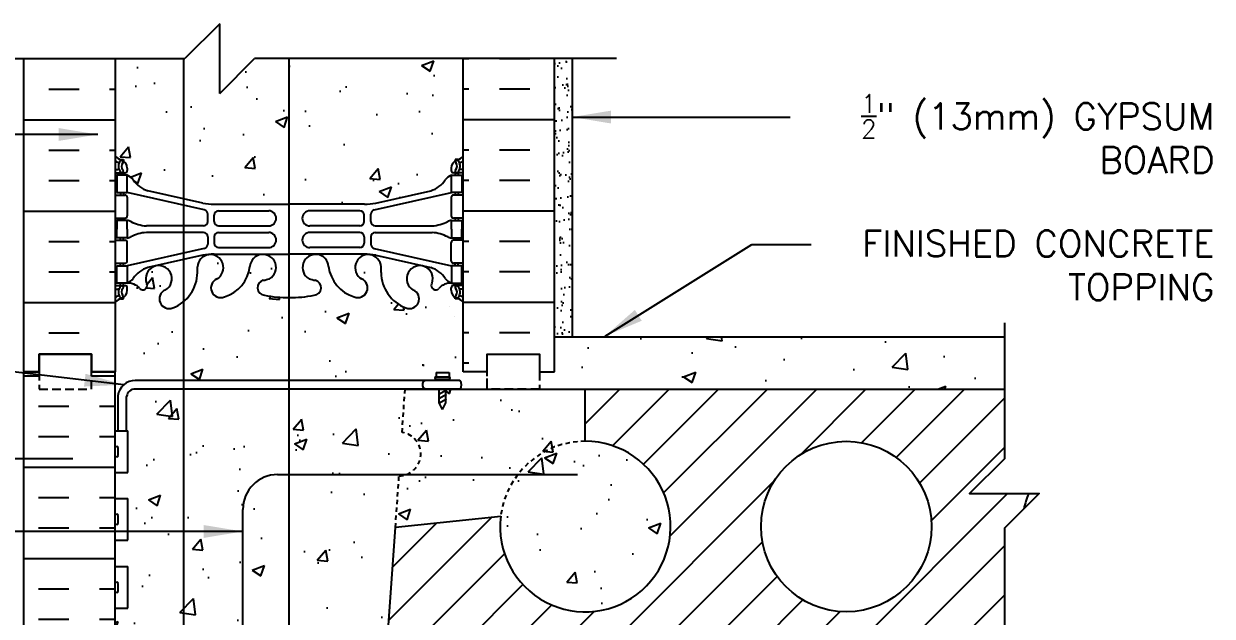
# Model space of a CAD drawing. Header units: inches. Extents: x 236.8 to 293.4, y 159.3 to 228.8.
# Drawn here: x 259.18 to 293.33, y 211.8 to 228.82 of the extents above; entities that cross this region are included whole.
import ezdxf

# ---------------------------------------------------------------- set-up
doc = ezdxf.new("R2010")
doc.units = ezdxf.units.IN
doc.header["$MEASUREMENT"] = 0
doc.linetypes.add('DASHED2', pattern=[0.375, 0.25, -0.125])
doc.linetypes.add('HIDDEN2', pattern=[0.1875, 0.125, -0.0625])
for name, color, linetype in [('HATCH', 12, 'Continuous'), ('Hidden2', 12, 'HIDDEN2'), ('line25', 2, 'Continuous'), ('LINE3', 3, 'Continuous'), ('LINE50', 5, 'Continuous'), ('LINE9', 9, 'Continuous'), ('TEXT', 4, 'Continuous'), ('Web_Edge', 9, 'Continuous')]:
    doc.layers.add(name, color=color, linetype=linetype)
doc.styles.add('DIM', font='romans.shx', dxfattribs={"width": 0.7})
doc.styles.add('ROMANS', font='romans.shx', dxfattribs={"height": 0.75})
doc.dimstyles.new('ext_12', dxfattribs={"dimscale": 12, "dimtxt": 0.09375, "dimasz": 0.09375, "dimexe": 0.09375, "dimexo": 0.0625, "dimgap": 0.0625, "dimtad": 1, "dimdec": 1, "dimzin": 3, "dimdsep": 46, "dimlunit": 4, "dimtxsty": 'DIM', "dimcen": 0.09, "dimdle": 0.09375, "dimclrt": 4, "dimadec": 0, "dimazin": 0, "dimtfac": 1, "dimtdec": 1, "dimtmove": 2, "dimatfit": 3, "dimfxl": 1, "dimfrac": 2, "dimtolj": 1, "dimtzin": 0, "dimarcsym": 0})

msp = doc.modelspace()

# ---------------------------------------------------------------- hatches: boundary and pattern name
at = {"layer": 'HATCH'}
h = msp.add_hatch(dxfattribs=at)
h.set_pattern_fill('AR-CONC', color=256, scale=0.5)
h.set_pattern_definition([(50, (0, 0), (3.5863, -0.31376), [0.375, -4.125]), (355, (0, 0), (-0.693757, 3.76096), [0.3, -3.3]), (100.4514, (0.299, -0.026), (2.892544, 3.4472), [0.3187, -3.50571]), (46.1842, (0, 1), (5.336207, -0.827596), [0.5625, -6.1875]), (96.6356, (0.4447, 0.931), (4.67331, 4.87059), [0.47805, -5.25857]), (351.1842, (0, 1), (4.67331, 4.87059), [0.45, -4.95]), (21, (0.5, 0.75), (2.984535, -2.013094), [0.375, -4.125]), (326, (0.5, 0.75), (1.216577, 3.62575), [0.3, -3.3]), (71.4514, (0.7487, 0.5822), (4.201112, 1.612656), [0.3187, -3.50571]), (37.5, (0, 0), (0.0607993, 1.6644693), [0, -3.26, 0, -3.35, 0, -3.3125]), (7.5, (0, 0), (1.315348, 1.972059), [0, -1.91, 0, -3.185, 0, -1.2625]), (327.5, (-1.115, 0), (2.669112, -0.1127744), [0, -1.25, 0, -3.9, 0, -5.175]), (317.5, (-1.615, 0), (2.915931, 0.500525), [0, -1.625, 0, -2.59, 0, -3.675])])
h.paths.add_polyline_path([(275.312, 216.824), (275.312, 218.324), (271.304, 218.324), (271.304, 217.926), (271.21, 217.739), (271.116, 217.926), (271.116, 218.324), (270.133, 218.324), (270.046, 217.077, -0.932515), (269.959, 215.833), (269.855, 214.352), (272.88, 214.67, -0.379205)])
h.paths.add_polyline_path([(275.312, 216.824, 0.379205), (272.88, 214.67, 2.637096)])
h.paths.add_polyline_path([(269.855, 214.352), (269.959, 215.833, 0.932515), (270.046, 217.077), (270.133, 218.324), (262.374, 218.324, 0.366745), (262.131, 218.113), (262.131, 217.129), (262.17, 217.129), (262.17, 215.929), (261.805, 215.929), (261.805, 215.179), (262.17, 215.179), (262.17, 213.979), (261.805, 213.979), (261.805, 213.229), (262.17, 213.229), (262.17, 212.029), (261.805, 212.029), (261.805, 211.279), (262.17, 211.279), (262.17, 210.398, -0.08702), (262.243, 210.324, -0.520567), (262.575, 210.324, -0.520567), (263.078, 210.324, -0.520567), (263.44, 210.324, -0.520567), (263.722, 210.284, -0.520567), (264.174, 210.284, -0.520567), (264.778, 210.284, -0.520567), (265.25, 210.284, -0.520567), (265.643, 210.284, -0.520567), (266.146, 210.284, -0.520567), (266.498, 210.284, -0.520567), (267.051, 210.284, -0.520567), (267.202, 210.284, -0.520567), (267.473, 210.284, -0.520567), (267.684, 210.324, -0.520567), (267.805, 210.324, -0.520567), (267.926, 210.324, -0.520567), (268.137, 210.284, -0.520567), (268.408, 210.284, -0.520567), (268.559, 210.284, -0.520567), (269.112, 210.284, -0.520567), (269.464, 210.284, -0.098321), (269.497, 210.348, -0.819194), (269.617, 210.949)])
h.paths.add_polyline_path([(271.805, 225.017), (271.805, 227.824), (265.805, 227.824), (264.805, 226.824), (264.805, 228.824), (263.805, 227.824), (261.805, 227.824), (261.805, 225.017, 0.088416), (261.951, 224.919), (262.041, 224.919), (262.041, 224.878, -0.249069), (262.151, 224.67), (262.151, 224.603, -0.414214), (262.088, 224.54), (262.041, 224.54), (262.041, 224.47), (262.146, 224.47, -0.168672), (262.332, 224.321, 0.17445), (262.739, 224.025), (264.32, 223.672, 0.054974), (264.647, 223.636), (266.805, 223.636), (268.963, 223.636, 0.054974), (269.29, 223.672), (270.871, 224.025, 0.17445), (271.278, 224.321, -0.168672), (271.464, 224.47), (271.569, 224.47), (271.569, 224.54), (271.521, 224.54, -0.414214), (271.459, 224.603), (271.459, 224.67, -0.249069), (271.569, 224.878), (271.569, 224.919), (271.659, 224.919, 0.08841)])
h.paths.add_polyline_path([(271.805, 220.824, 0.08841), (271.659, 220.922), (271.569, 220.922), (271.569, 220.963, -0.249069), (271.459, 221.17), (271.459, 221.238, -0.414214), (271.521, 221.3), (271.569, 221.3), (271.569, 221.37), (271.464, 221.37, 0.231736), (271.106, 221.219, -0.8344), (270.895, 221.345), (270.906, 221.366, 2.155404), (270.368, 221.172, -1), (270.154, 220.661, -0.311223), (269.445, 221.677), (269.446, 221.842, 1.661382), (268.885, 221.489, -1), (268.671, 220.978, -0.30095), (267.935, 221.85, 1.661382), (267.374, 221.497, 0.055617), (267.553, 221.452, -0.843243), (267.519, 221.02, -0.047544), (266.805, 220.955, -0.047544), (266.091, 221.02, -0.843243), (266.057, 221.452, 0.055617), (266.236, 221.497, 1.661382), (265.675, 221.85, -0.30095), (264.939, 220.978, -1), (264.725, 221.489, 1.661382), (264.164, 221.842), (264.165, 221.677, -0.311223), (263.456, 220.661, -1), (263.242, 221.172, 2.155404), (262.703, 221.366), (262.715, 221.345, -0.834375), (262.504, 221.219, 0.23174), (262.146, 221.37), (262.041, 221.37), (262.041, 221.3), (262.088, 221.3, -0.414214), (262.151, 221.238), (262.151, 221.17, -0.249069), (262.041, 220.963), (262.041, 220.922), (261.951, 220.922, 0.088416), (261.805, 220.824), (261.805, 218.824), (261.805, 217.129), (261.881, 217.129), (261.881, 218.131, -0.379462), (262.373, 218.574), (271.706, 218.574, -0.386179), (271.708, 218.324), (272.492, 218.324), (272.492, 218.824), (271.805, 218.824)])
h.paths.add_polyline_path([(271.022, 218.802), (271.397, 218.802), (271.397, 218.677, -1), (271.397, 218.614), (271.022, 218.614, -1), (271.022, 218.677)], flags=16)
h.paths.add_polyline_path([(271.295, 209.512), (271.175, 209.712), (271.175, 209.824), (271.805, 209.824), (271.805, 210.313, 0.05164), (271.795, 210.324), (271.694, 210.324, 0.048564), (271.684, 210.313, 0.031403), (271.672, 210.324), (271.513, 210.324, 0.123253), (271.473, 210.274, 0.112677), (271.418, 210.324), (271.255, 210.324, 0.10977), (271.201, 210.276, 0.520567), (271.05, 210.277, 0.045843), (271.011, 210.324), (270.535, 210.324, 0.042966), (270.497, 210.28, 0.07036), (270.456, 210.324), (270.185, 210.324, 0.067475), (270.145, 210.282, 0.061742), (270.128, 210.324), (269.617, 210.324, -0.099388), (269.497, 210.348, 0.098321), (269.464, 210.284, 0.520567), (269.112, 210.284, 0.520567), (268.559, 210.284, 0.520567), (268.408, 210.284, 0.520567), (268.137, 210.284, 0.520567), (267.926, 210.324, 0.520567), (267.805, 210.324, 0.520567), (267.684, 210.324, 0.520567), (267.473, 210.284, 0.520567), (267.202, 210.284, 0.520567), (267.051, 210.284, 0.520567), (266.498, 210.284, 0.520567), (266.146, 210.284, 0.520567), (265.643, 210.284, 0.520567), (265.25, 210.284, 0.520567), (264.778, 210.284, 0.520567), (264.174, 210.284, 0.520567), (263.722, 210.284, 0.520567), (263.44, 210.324, 0.520567), (263.078, 210.324, 0.520567), (262.575, 210.324, 0.520567), (262.243, 210.324, 0.08702), (262.17, 210.398), (262.17, 210.199), (261.805, 210.199), (261.805, 209.824), (262.435, 209.824), (262.435, 209.712), (262.315, 209.512), (262.315, 208.15, 0.268156), (262.476, 208.002), (271.134, 208.002, 0.268138), (271.295, 208.15)])
h.paths.add_polyline_path([(266.729, 207.44, 0.225652), (266.354, 207.815), (262.69, 207.815, 0.225652), (262.315, 207.44), (262.315, 206.599, 0.225652), (262.69, 206.224), (266.354, 206.224, 0.225652), (266.729, 206.599)])
h.paths.add_polyline_path([(266.354, 206.033), (262.69, 206.033, 0.225652), (262.315, 205.658), (262.315, 204.818, 0.225652), (262.69, 204.443), (266.354, 204.443, 0.225652), (266.729, 204.818), (266.729, 205.658, 0.225652)])
h.paths.add_polyline_path([(271.295, 205.658, 0.225652), (270.92, 206.033), (267.256, 206.033, 0.225652), (266.881, 205.658), (266.881, 204.818, 0.225652), (267.256, 204.443), (270.92, 204.443, 0.225652), (271.295, 204.818)])
h.paths.add_polyline_path([(271.295, 207.44, 0.225652), (270.92, 207.815), (267.256, 207.815, 0.225652), (266.881, 207.44), (266.881, 206.599, 0.225652), (267.256, 206.224), (270.92, 206.224, 0.225652), (271.295, 206.599)])
h.paths.add_polyline_path([(271.805, 201.584), (271.72, 201.323, -0.6), (271.62, 201.323), (271.571, 201.473), (271.445, 201.473, -0.414214), (271.395, 201.523), (271.395, 201.553), (271.295, 201.553), (271.295, 203.39, 0.108935), (271.142, 203.277, -0.8344), (270.931, 203.403), (270.942, 203.424, 2.155404), (270.404, 203.23, -1), (270.19, 202.718, -0.311223), (269.481, 203.734), (269.482, 203.899, 1.661382), (268.921, 203.547, -1), (268.707, 203.036, -0.30095), (267.971, 203.908, 1.661382), (267.41, 203.555, 0.055617), (267.589, 203.51, -0.843243), (267.555, 203.077, -0.049932), (266.805, 203.013, -0.049932), (266.055, 203.077, -0.843243), (266.021, 203.51, 0.055617), (266.2, 203.555, 1.661382), (265.639, 203.908, -0.30095), (264.903, 203.036, -1), (264.689, 203.547, 1.661382), (264.128, 203.899), (264.129, 203.734, -0.311223), (263.42, 202.718, -1), (263.206, 203.23, 2.155404), (262.667, 203.424), (262.679, 203.403, -0.834375), (262.468, 203.277, 0.108938), (262.315, 203.39), (262.315, 201.553), (262.215, 201.553), (262.215, 201.523, -0.414214), (262.165, 201.473), (262.039, 201.473), (261.99, 201.323, -0.6), (261.89, 201.323), (261.805, 201.584), (261.805, 200.824), (261.805, 198.824, 0.088416), (261.951, 198.727), (262.041, 198.727), (262.041, 198.685, -0.249069), (262.151, 198.478), (262.151, 198.411, -0.414214), (262.088, 198.348), (262.041, 198.348), (262.041, 198.278), (262.146, 198.278, 0.231736), (262.504, 198.429, -0.8344), (262.715, 198.304), (262.703, 198.282, 2.155404), (263.242, 198.477, -1), (263.456, 198.988, -0.311223), (264.165, 197.972), (264.164, 197.807, 1.661382), (264.725, 198.159, -1), (264.939, 198.671, -0.30095), (265.675, 197.798, 1.661382), (266.236, 198.151, 0.055617), (266.057, 198.197, -0.843243), (266.091, 198.629, -0.047544), (266.805, 198.694, -0.047544), (267.519, 198.629, -0.843243), (267.553, 198.197, 0.055617), (267.374, 198.151, 1.661382), (267.935, 197.798, -0.30095), (268.671, 198.671, -1), (268.885, 198.159, 1.661382), (269.446, 197.807), (269.445, 197.972, -0.311223), (270.154, 198.988, -1), (270.368, 198.477, 2.155404), (270.906, 198.282), (270.895, 198.304, -0.834375), (271.106, 198.429, 0.23174), (271.464, 198.278), (271.569, 198.278), (271.569, 198.348), (271.521, 198.348, -0.414214), (271.459, 198.411), (271.459, 198.478, -0.249069), (271.569, 198.685), (271.569, 198.727), (271.659, 198.727, 0.08841), (271.805, 198.824)])
h.paths.add_polyline_path([(271.805, 194.632, 0.08841), (271.659, 194.729), (271.569, 194.729), (271.569, 194.771, -0.249069), (271.459, 194.978), (271.459, 195.046, -0.414214), (271.521, 195.108), (271.569, 195.108), (271.569, 195.178), (271.464, 195.178, -0.155529), (271.288, 195.312, 0.180914), (270.871, 195.623), (269.29, 195.976, 0.054974), (268.963, 196.012), (266.805, 196.012), (264.647, 196.012, 0.054974), (264.32, 195.976), (262.739, 195.623, 0.180914), (262.322, 195.312, -0.155529), (262.146, 195.178), (262.041, 195.178), (262.041, 195.108), (262.088, 195.108, -0.414214), (262.151, 195.046), (262.151, 194.978, -0.249069), (262.041, 194.771), (262.041, 194.729), (261.951, 194.729, 0.088416), (261.805, 194.632), (261.805, 189.017, 0.088416), (261.951, 188.919), (262.041, 188.919), (262.041, 188.878, -0.249069), (262.151, 188.67), (262.151, 188.603, -0.414214), (262.088, 188.54), (262.041, 188.54), (262.041, 188.47), (262.146, 188.47, -0.155529), (262.322, 188.336, 0.180914), (262.739, 188.025), (264.32, 187.672, 0.054974), (264.647, 187.636), (266.805, 187.636), (268.963, 187.636, 0.054974), (269.29, 187.672), (270.871, 188.025, 0.180914), (271.288, 188.336, -0.155529), (271.464, 188.47), (271.569, 188.47), (271.569, 188.54), (271.521, 188.54, -0.414214), (271.459, 188.603), (271.459, 188.67, -0.249069), (271.569, 188.878), (271.569, 188.919), (271.659, 188.919, 0.08841), (271.805, 189.017)])
h.paths.add_polyline_path([(271.805, 184.824, 0.08841), (271.659, 184.922), (271.569, 184.922), (271.569, 184.963, -0.249069), (271.459, 185.17), (271.459, 185.238, -0.414214), (271.521, 185.3), (271.569, 185.3), (271.569, 185.37), (271.464, 185.37, 0.231736), (271.106, 185.219, -0.8344), (270.895, 185.345), (270.906, 185.366, 2.155404), (270.368, 185.172, -1), (270.154, 184.661, -0.311223), (269.445, 185.677), (269.446, 185.842, 1.661382), (268.885, 185.489, -1), (268.671, 184.978, -0.30095), (267.935, 185.85, 1.661382), (267.374, 185.497, 0.055617), (267.553, 185.452, -0.843243), (267.519, 185.02, -0.047544), (266.805, 184.955, -0.047544), (266.091, 185.02, -0.843243), (266.057, 185.452, 0.055617), (266.236, 185.497, 1.661382), (265.675, 185.85, -0.30095), (264.939, 184.978, -1), (264.725, 185.489, 1.661382), (264.164, 185.842), (264.165, 185.677, -0.311223), (263.456, 184.661, -1), (263.242, 185.172, 2.155404), (262.703, 185.366), (262.715, 185.345, -0.834375), (262.504, 185.219, 0.23174), (262.146, 185.37), (262.041, 185.37), (262.041, 185.3), (262.088, 185.3, -0.414214), (262.151, 185.238), (262.151, 185.17, -0.249069), (262.041, 184.963), (262.041, 184.922), (261.951, 184.922, 0.088416), (261.805, 184.824), (261.805, 182.824), (263.805, 182.824), (264.805, 183.824), (264.805, 181.824), (265.805, 182.824), (271.805, 182.824)])
h = msp.add_hatch(dxfattribs=at)
h.set_pattern_fill('AR-SAND', color=256, scale=0.25, style=0)
h.set_pattern_definition([(37.5, (137.71563, 0.6098), (-0.01574834, 0.48170594), [0, -0.38, 0, -0.425, 0, -0.40625]), (7.5, (137.7156, 0.6098), (0.4424442, 0.7055365), [0, -0.205, 0, -0.3425, 0, -0.13125]), (327.5, (137.40813, 0.6098), (0.77853547, 0.00141476), [0, -0.125, 0, -0.45, 0, -0.5875]), (317.5, (137.4081, 0.6098), (0.7515317, 0.2194189), [0, -0.0625, 0, -0.295, 0, -0.3375])])
h.paths.add_polyline_path([(274.43, 219.824), (274.93, 219.824), (274.93, 227.824), (274.43, 227.824)])
h = msp.add_hatch(dxfattribs=at)
h.set_pattern_fill('AR-CONC', color=256, scale=0.5, style=0)
h.set_pattern_definition([(50, (135.2156, 11.6358), (3.5863, -0.31376), [0.375, -4.125]), (355, (135.2156, 11.636), (-0.693757, 3.76096), [0.3, -3.3]), (100.4514, (135.5145, 11.6097), (2.892547, 3.4472), [0.3187, -3.50571]), (46.1842, (135.2156, 12.636), (5.336205, -0.827595), [0.5625, -6.1875]), (96.6356, (135.6603, 12.567), (4.67331, 4.87059), [0.47805, -5.25856]), (351.1842, (135.2156, 12.636), (4.67331, 4.87059), [0.45, -4.95]), (21, (135.7156, 12.3858), (2.984535, -2.013094), [0.375, -4.125]), (326, (135.7156, 12.386), (1.216577, 3.62575), [0.3, -3.3]), (71.4514, (135.9643, 12.218), (4.201113, 1.612652), [0.3187, -3.50571]), (37.5, (135.2156, 11.6358), (0.060799, 1.664469), [0, -3.26, 0, -3.35, 0, -3.3125]), (7.5, (135.2156, 11.6358), (1.315348, 1.972059), [0, -1.91, 0, -3.185, 0, -1.2625]), (327.5, (134.1006, 11.6358), (2.669112, -0.1127744), [0, -1.25, 0, -3.9, 0, -5.175]), (317.5, (133.6006, 11.6358), (2.91593, 0.500525), [0, -1.625, 0, -2.59, 0, -3.675])])
h.paths.add_polyline_path([(274.43, 219.824), (274.43, 218.824), (273.992, 218.824), (273.992, 218.324), (287.356, 218.324), (287.356, 219.824)])
h = msp.add_hatch(dxfattribs=at)
h.set_pattern_fill('INSUL', color=256, scale=7, angle=180, style=0)
h.set_pattern_definition([(180, (269.222, 200.3242), (-3e-16, -2.625), []), (180, (269.222, 199.4492), (-3e-16, -2.625), [0.875, -0.875]), (180, (269.222, 198.5742), (-3e-16, -2.625), [0.875, -0.875])])
h.paths.add_polyline_path([(259.18, 200.824), (259.617, 200.824), (259.617, 201.324), (261.117, 201.324), (261.117, 200.824), (261.805, 200.824), (261.805, 218.824), (261.555, 218.824), (261.117, 218.824), (261.117, 218.324), (259.617, 218.324), (259.617, 218.824), (259.18, 218.824)])
h = msp.add_hatch(dxfattribs=at)
h.set_pattern_fill('ANSI31', color=256, scale=8, style=0)
h.paths.add_polyline_path([(272.88, 214.67), (269.855, 214.352), (269.855, 214.344), (269.617, 210.949, 0.819194), (269.497, 210.348, -0.537746), (269.805, 210.324, -0.585553), (270.128, 210.324), (270.185, 210.324, -0.356381), (270.456, 210.324), (270.535, 210.324, -0.412476), (271.011, 210.324), (271.255, 210.324, -0.264341), (271.418, 210.324), (271.513, 210.324, -0.337993), (271.672, 210.324), (271.694, 210.324, -0.399461), (271.795, 210.324), (287.356, 210.324), (287.356, 214.324), (287.916, 214.884, -0.047162), (288.054, 215.324), (287.356, 215.324), (286.356, 215.324), (287.356, 216.324), (287.356, 218.324), (275.312, 218.324), (275.312, 216.824, -2.637096)])
h.paths.add_polyline_path([(280.362, 214.374, -1), (285.262, 214.374, -1)], flags=16)

# ---------------------------------------------------------------- linework, layer by layer
for p, q in [((271.967, 227.815), (271.805, 227.815)), ((273.717, 227.815), (272.842, 227.815)), ((259.893, 226.94), (260.768, 226.94)), ((261.643, 226.94), (261.805, 226.94)), ((271.967, 226.94), (271.805, 226.94)), ((273.717, 226.94), (272.842, 226.94)), ((259.18, 226.065), (261.805, 226.065)), ((274.43, 226.065), (271.805, 226.065)), ((259.893, 225.19), (260.768, 225.19)), ((261.643, 225.19), (261.805, 225.19)), ((271.967, 225.19), (271.805, 225.19)), ((273.717, 225.19), (272.842, 225.19)), ((259.893, 224.315), (260.768, 224.315)), ((261.643, 224.315), (261.805, 224.315)), ((271.967, 224.315), (271.805, 224.315)), ((273.717, 224.315), (272.842, 224.315)), ((259.18, 223.44), (261.805, 223.44)), ((274.43, 223.44), (271.805, 223.44)), ((259.893, 222.565), (260.768, 222.565)), ((261.643, 222.565), (261.805, 222.565)), ((271.967, 222.565), (271.805, 222.565)), ((273.717, 222.565), (272.842, 222.565)), ((259.893, 221.69), (260.768, 221.69)), ((261.643, 221.69), (261.805, 221.69)), ((271.967, 221.69), (271.805, 221.69)), ((273.717, 221.69), (272.842, 221.69)), ((259.18, 220.815), (261.805, 220.815)), ((271.411, 220.691), (271.411, 220.691)), ((274.43, 220.815), (271.805, 220.815)), ((271.565, 220.411), (271.565, 220.411)), ((259.893, 219.94), (260.768, 219.94)), ((271.967, 219.94), (271.805, 219.94)), ((273.717, 219.94), (272.842, 219.94)), ((271.967, 219.065), (271.805, 219.065))]:
    msp.add_line(p, q, dxfattribs=at)
at = {"layer": 'Hidden2'}
for p, q in [((270.046, 217.077), (270.133, 218.324)), ((269.855, 214.344), (269.959, 215.833))]:
    msp.add_line(p, q, dxfattribs=at)
for centre, radius, start, end in [((269.959, 216.458), 0.625, 270, 82), ((275.312, 214.374), 2.45, 90, 173.0679)]:
    msp.add_arc(centre, radius, start, end, dxfattribs=at)
at = {"layer": 'line25'}
for p, q in [((261.805, 227.824), (261.805, 218.824)), ((271.805, 218.824), (271.805, 227.824)), ((261.805, 200.824), (261.805, 218.824)), ((270.133, 218.324), (287.356, 218.324)), ((275.312, 216.824), (275.312, 218.324)), ((261.805, 217.129), (262.17, 217.129)), ((262.17, 215.929), (262.17, 217.129)), ((261.805, 215.929), (262.17, 215.929)), ((261.805, 215.179), (262.17, 215.179)), ((262.17, 213.979), (262.17, 215.179)), ((269.855, 214.352), (272.88, 214.67)), ((269.617, 210.949), (269.855, 214.352)), ((261.805, 213.979), (262.17, 213.979)), ((261.805, 213.229), (262.17, 213.229)), ((262.17, 212.029), (262.17, 213.229)), ((261.805, 212.029), (262.17, 212.029))]:
    msp.add_line(p, q, dxfattribs=at)
msp.add_circle((282.812, 214.374), 2.45, dxfattribs=at)
for centre, start, end in [((275.312, 214.374), 173.0679, 90), ((290.312, 214.374), 157.1802, 167.9809)]:
    msp.add_arc(centre, 2.45, start, end, dxfattribs=at)
at = {"layer": 'LINE3'}
for p, q in [((266.796, 227.824), (266.796, 210.317)), ((263.768, 227.787), (263.768, 188.835)), ((266.471, 215.867), (275.091, 215.867)), ((265.471, 203.598), (265.471, 214.867))]:
    msp.add_line(p, q, dxfattribs=at)
msp.add_arc((266.471, 214.867), 1, 90, 180, dxfattribs=at)
at = {"layer": 'LINE50'}
for p, q in [((259.18, 218.824), (259.18, 227.824)), ((274.43, 218.824), (274.43, 227.824)), ((271.237, 218.824), (271.237, 218.824)), ((272.492, 218.824), (271.805, 218.824))]:
    msp.add_line(p, q, dxfattribs=at)
for points in [[(259.617, 200.824), (259.18, 200.824), (259.18, 218.824), (259.617, 218.824), (259.617, 219.324), (261.117, 219.324), (261.117, 218.824), (261.555, 218.824), (261.805, 218.824)], [(261.805, 218.824), (261.117, 218.824), (261.117, 219.324), (259.617, 219.324), (259.617, 218.824), (259.18, 218.824)], [(272.492, 218.824), (272.492, 219.324), (273.992, 219.324), (273.992, 218.824), (274.43, 218.824)]]:
    msp.add_lwpolyline(points, dxfattribs=at)
at = {"layer": 'LINE9'}
for p, q in [((264.805, 228.824), (263.805, 227.824)), ((264.805, 226.824), (264.805, 228.824)), ((253.401, 227.824), (263.805, 227.824)), ((264.805, 226.824), (265.805, 227.824)), ((276.209, 227.824), (265.805, 227.824)), ((274.93, 227.824), (274.93, 219.824)), ((274.43, 219.824), (287.356, 219.824)), ((271.022, 218.802), (271.022, 218.677)), ((271.022, 218.802), (271.397, 218.802)), ((271.022, 218.677), (271.397, 218.677)), ((271.022, 218.614), (271.397, 218.614)), ((271.022, 218.614), (271.397, 218.614)), ((271.116, 218.574), (271.116, 218.614)), ((271.304, 218.574), (271.304, 218.614)), ((271.397, 218.802), (271.397, 218.677)), ((271.706, 218.574), (262.373, 218.574)), ((271.708, 218.324), (262.374, 218.324)), ((271.102, 218.309), (271.128, 218.324)), ((271.102, 218.176), (271.321, 218.302)), ((271.116, 217.926), (271.116, 218.324)), ((271.304, 217.926), (271.304, 218.324)), ((261.881, 218.131), (261.881, 217.129)), ((262.131, 217.129), (262.131, 218.113)), ((271.102, 218.051), (271.321, 218.177)), ((271.102, 217.918), (271.321, 218.044)), ((271.21, 217.739), (271.116, 217.926)), ((271.21, 217.739), (271.304, 217.926)), ((261.805, 216.419), (261.805, 216.639)), ((261.805, 216.584), (261.805, 216.584)), ((261.845, 216.679), (261.845, 216.679)), ((261.885, 216.419), (261.885, 216.639)), ((258.587, 216.333), (260.587, 216.333)), ((261.805, 216.474), (261.805, 216.474)), ((261.845, 216.379), (261.845, 216.379)), ((261.805, 214.469), (261.805, 214.689)), ((261.805, 214.634), (261.805, 214.634)), ((261.805, 214.524), (261.805, 214.524)), ((261.845, 214.729), (261.845, 214.729)), ((261.885, 214.469), (261.885, 214.689)), ((261.845, 214.429), (261.845, 214.429)), ((261.845, 212.779), (261.845, 212.779)), ((261.805, 212.519), (261.805, 212.739)), ((261.805, 212.684), (261.805, 212.684)), ((261.805, 212.574), (261.805, 212.574)), ((261.845, 212.479), (261.845, 212.479)), ((261.885, 212.519), (261.885, 212.739))]:
    msp.add_line(p, q, dxfattribs=at)
msp.add_lwpolyline([(287.356, 220.231), (287.356, 216.324), (286.356, 215.324), (287.356, 215.324), (288.356, 215.324), (287.356, 214.324), (287.356, 208.824)], dxfattribs=at)
at = {"layer": 'LINE9', "linetype": 'DASHED2'}
for points in [[(259.617, 218.824), (259.617, 218.824), (259.617, 218.324), (261.117, 218.324), (261.117, 218.824), (261.117, 218.824)], [(273.992, 218.824), (273.992, 218.824), (273.992, 218.324), (272.492, 218.324)], [(273.992, 218.824), (273.992, 218.824), (273.992, 218.324), (272.492, 218.324)], [(272.492, 218.324), (272.492, 218.824)], [(272.492, 218.574), (272.492, 218.629)]]:
    msp.add_lwpolyline(points, dxfattribs=at)
at = {"layer": 'LINE9'}
for centre, radius, start, end in [((271.022, 218.646), 0.0312, 90, 270), ((271.397, 218.646), 0.0312, 270, 90), ((262.377, 218.075), 0.499, 89.3543, 173.5756), ((262.377, 218.075), 0.249, 89.3543, 171.2068), ((270.754, 218.449), 0.125, 89.3947, 270.6053), ((271.57, 218.448), 0.186, 318.1805, 42.6425), ((261.845, 216.639), 0.04, 90, 180), ((261.845, 216.639), 0.04, 360, 90), ((261.845, 216.419), 0.04, 180, 270), ((261.845, 216.419), 0.04, 270, 0), ((261.845, 214.689), 0.04, 90, 180), ((261.845, 214.689), 0.04, 360, 90), ((261.845, 214.469), 0.04, 180, 270), ((261.845, 214.469), 0.04, 270, 0), ((261.845, 212.739), 0.04, 90, 180), ((261.845, 212.739), 0.04, 360, 90), ((261.845, 212.519), 0.04, 180, 270), ((261.845, 212.519), 0.04, 270, 0)]:
    msp.add_arc(centre, radius, start, end, dxfattribs=at)
at = {"layer": 'Web_Edge'}
for p, q in [((261.951, 224.919), (262.041, 224.919)), ((262.041, 224.919), (262.041, 224.878)), ((271.659, 224.919), (271.569, 224.919)), ((271.569, 224.919), (271.569, 224.878)), ((261.805, 224.64), (261.883, 224.64)), ((261.805, 224.54), (262.088, 224.54)), ((261.951, 224.54), (261.951, 224.47)), ((262.041, 224.54), (262.041, 224.47)), ((262.151, 224.67), (262.151, 224.603)), ((271.459, 224.67), (271.459, 224.603)), ((271.805, 224.54), (271.521, 224.54)), ((271.569, 224.54), (271.569, 224.47)), ((271.659, 224.54), (271.659, 224.47)), ((271.805, 224.64), (271.727, 224.64)), ((261.805, 223.9), (262.088, 223.9)), ((261.951, 223.97), (261.951, 223.9)), ((262.041, 223.97), (262.041, 223.9)), ((264.364, 223.474), (262.146, 223.97)), ((262.151, 223.838), (262.151, 223.303)), ((264.32, 223.672), (262.739, 224.025)), ((269.246, 223.474), (271.464, 223.97)), ((269.29, 223.672), (270.871, 224.025)), ((271.459, 223.838), (271.459, 223.303)), ((271.805, 223.9), (271.521, 223.9)), ((271.569, 223.97), (271.569, 223.9)), ((271.659, 223.97), (271.659, 223.9)), ((264.647, 223.636), (266.805, 223.636)), ((264.774, 223.449), (266.213, 223.449)), ((268.963, 223.636), (266.805, 223.636)), ((268.836, 223.449), (267.397, 223.449)), ((261.805, 223.24), (262.088, 223.24)), ((261.951, 223.24), (261.951, 223.17)), ((262.041, 223.24), (262.041, 223.17)), ((264.461, 223.14), (264.461, 223.352)), ((264.649, 223.14), (264.649, 223.324)), ((268.961, 223.14), (268.961, 223.324)), ((269.149, 223.14), (269.149, 223.352)), ((271.805, 223.24), (271.521, 223.24)), ((271.569, 223.24), (271.569, 223.17)), ((271.659, 223.24), (271.659, 223.17)), ((264.336, 223.015), (262.699, 223.015)), ((264.336, 222.826), (262.699, 222.826)), ((264.461, 222.701), (264.461, 222.489)), ((264.649, 222.7), (264.649, 222.516)), ((264.774, 223.015), (266.213, 223.015)), ((264.774, 222.825), (266.213, 222.825)), ((268.836, 223.015), (267.397, 223.015)), ((268.836, 222.825), (267.397, 222.825)), ((268.961, 222.7), (268.961, 222.516)), ((269.149, 222.701), (269.149, 222.489)), ((269.274, 223.015), (270.911, 223.015)), ((269.274, 222.826), (270.911, 222.826)), ((261.805, 222.6), (262.088, 222.6)), ((261.951, 222.6), (261.951, 222.67)), ((262.041, 222.6), (262.041, 222.67)), ((264.364, 222.367), (262.146, 221.87)), ((262.151, 222.003), (262.151, 222.538)), ((264.774, 222.391), (266.213, 222.391)), ((268.836, 222.391), (267.397, 222.391)), ((269.246, 222.367), (271.464, 221.87)), ((271.459, 222.003), (271.459, 222.538)), ((271.805, 222.6), (271.521, 222.6)), ((271.569, 222.6), (271.569, 222.67)), ((271.659, 222.6), (271.659, 222.67)), ((264.32, 222.169), (262.739, 221.816)), ((264.647, 222.205), (266.805, 222.205)), ((268.963, 222.205), (266.805, 222.205)), ((269.29, 222.169), (270.871, 221.816)), ((261.805, 221.94), (262.088, 221.94)), ((261.951, 221.87), (261.951, 221.94)), ((262.041, 221.87), (262.041, 221.94)), ((264.165, 221.677), (264.164, 221.842)), ((269.445, 221.677), (269.446, 221.842)), ((271.805, 221.94), (271.521, 221.94)), ((271.569, 221.87), (271.569, 221.94)), ((271.659, 221.87), (271.659, 221.94)), ((261.951, 221.3), (261.951, 221.37)), ((262.041, 221.3), (262.041, 221.37)), ((262.703, 221.366), (262.715, 221.345)), ((270.906, 221.366), (270.895, 221.345)), ((271.569, 221.3), (271.569, 221.37)), ((271.659, 221.3), (271.659, 221.37)), ((261.805, 221.3), (262.088, 221.3)), ((261.805, 221.2), (261.883, 221.2)), ((262.151, 221.17), (262.151, 221.238)), ((271.459, 221.17), (271.459, 221.238)), ((271.805, 221.3), (271.521, 221.3)), ((271.805, 221.2), (271.727, 221.2)), ((261.951, 220.922), (262.041, 220.922)), ((262.041, 220.922), (262.041, 220.963)), ((271.569, 220.922), (271.569, 220.963)), ((271.659, 220.922), (271.569, 220.922))]:
    msp.add_line(p, q, dxfattribs=at)
for points in [[(261.846, 223.97), (262.146, 223.97), (262.146, 224.47), (261.846, 224.47)], [(271.764, 223.97), (271.464, 223.97), (271.464, 224.47), (271.764, 224.47)], [(261.846, 221.87), (262.146, 221.87), (262.146, 221.37), (261.846, 221.37)], [(271.764, 221.87), (271.464, 221.87), (271.464, 221.37), (271.764, 221.37)]]:
    msp.add_lwpolyline(points, close=True, dxfattribs=at)
for points in [[(262.146, 222.92), (262.146, 223.17), (261.846, 223.17), (261.846, 222.92)], [(271.464, 222.92), (271.464, 223.17), (271.764, 223.17), (271.764, 222.92)], [(262.146, 222.92), (262.146, 222.67), (261.846, 222.67), (261.846, 222.92)], [(271.464, 222.92), (271.464, 222.67), (271.764, 222.67), (271.764, 222.92)]]:
    msp.add_lwpolyline(points, dxfattribs=at)
for centre, radius, start, end in [((262.151, 225.378), 0.5, 226.2109, 250.5288), ((262.151, 225.378), 0.6, 234.7832, 245.0748), ((262.145, 224.725), 0.25, 140.1145, 222.4609), ((261.889, 224.814), 0.021, 343.464, 63.9957), ((261.987, 224.856), 0.045, 321.448, 139.1879), ((261.901, 224.67), 0.25, 0, 70.5288), ((262.145, 224.725), 0.16, 140.0001, 222.4609), ((271.709, 224.67), 0.25, 109.4712, 180), ((271.623, 224.856), 0.045, 40.8121, 218.552), ((271.465, 224.725), 0.16, 317.5391, 39.9999), ((271.459, 225.378), 0.5, 289.4712, 313.7878), ((271.465, 224.725), 0.25, 317.5391, 39.8855), ((271.721, 224.814), 0.021, 116.0043, 196.536), ((271.459, 225.378), 0.6, 294.9252, 305.2158), ((261.883, 224.66), 0.0196, 269.4032, 15.4901), ((261.993, 224.587), 0.045, 222.4609, 42.4609), ((262.088, 224.603), 0.0625, 270, 0), ((262.024, 224.128), 0.364, 34.9775, 70.3387), ((271.586, 224.128), 0.364, 109.6613, 145.0225), ((271.521, 224.603), 0.0625, 180, 270), ((271.616, 224.587), 0.045, 137.5391, 317.5391), ((271.727, 224.66), 0.0196, 164.5099, 270.5968), ((262.947, 224.739), 0.743, 212.7919, 253.8107), ((270.663, 224.739), 0.743, 286.1893, 327.2081), ((262.088, 223.838), 0.0625, 0, 90), ((271.521, 223.838), 0.0625, 90, 180), ((264.647, 225.136), 1.5, 257.4135, 270), ((264.336, 223.352), 0.125, 0, 77.3767), ((264.774, 223.324), 0.125, 90, 180), ((266.213, 223.232), 0.217, 270, 90), ((267.397, 223.232), 0.217, 90, 270), ((268.836, 223.324), 0.125, 0, 90), ((268.963, 225.136), 1.5, 270, 282.5865), ((269.274, 223.352), 0.125, 102.6233, 180), ((262.088, 223.303), 0.0625, 270, 0), ((262.142, 222.952), 0.219, 60.4937, 88.92), ((262.787, 224.181), 1.17, 242.6365, 265.6505), ((264.336, 223.14), 0.125, 270, 0), ((264.774, 223.14), 0.125, 180, 270), ((268.836, 223.14), 0.125, 270, 360), ((269.274, 223.14), 0.125, 180, 270), ((270.822, 224.181), 1.17, 274.3495, 297.3635), ((271.468, 222.952), 0.219, 91.08, 119.5063), ((271.521, 223.303), 0.0625, 180, 270), ((262.142, 222.889), 0.219, 271.08, 299.5063), ((262.787, 221.659), 1.17, 94.3495, 117.3635), ((264.336, 222.701), 0.125, 0, 90), ((264.774, 222.7), 0.125, 90, 180), ((266.213, 222.608), 0.217, 270, 90), ((267.397, 222.608), 0.217, 90, 270), ((268.836, 222.7), 0.125, 0, 90), ((269.274, 222.701), 0.125, 90, 180), ((270.822, 221.659), 1.17, 62.6365, 85.6505), ((271.468, 222.889), 0.219, 240.4937, 268.92), ((262.088, 222.538), 0.0625, 0, 90), ((264.336, 222.489), 0.125, 282.6233, 0), ((264.774, 222.516), 0.125, 180, 270), ((268.836, 222.516), 0.125, 270, 0), ((269.274, 222.489), 0.125, 180, 257.3767), ((271.521, 222.538), 0.0625, 90, 180), ((262.088, 222.003), 0.0625, 270, 0), ((264.538, 221.814), 0.375, 299.9315, 175.7552), ((264.647, 220.705), 1.5, 90, 102.5865), ((266.049, 221.822), 0.375, 299.9315, 175.7552), ((267.561, 221.822), 0.375, 4.2448, 240.0685), ((269.072, 221.814), 0.375, 4.2448, 240.0685), ((268.963, 220.705), 1.5, 77.4135, 90), ((271.521, 222.003), 0.0625, 180, 270), ((262.947, 221.102), 0.743, 106.1893, 147.2081), ((263.055, 221.497), 0.375, 299.9315, 200.3757), ((263.073, 221.683), 1.092, 290.5175, 359.6668), ((264.648, 221.97), 1.034, 286.3365, 353.3331), ((268.962, 221.97), 1.034, 186.6669, 253.6635), ((270.537, 221.683), 1.092, 180.3332, 249.4825), ((270.555, 221.497), 0.375, 339.6243, 240.0685), ((270.663, 221.102), 0.743, 32.7919, 73.8107), ((262.024, 221.713), 0.364, 289.6613, 325.0225), ((262.171, 220.93), 0.441, 41.0127, 93.2024), ((262.598, 221.301), 0.125, 221.0127, 20.3757), ((264.832, 221.233), 0.277, 112.68, 292.68), ((266.111, 221.239), 0.22, 104.2604, 264.8165), ((265.942, 222.278), 0.834, 277.8937, 290.6271), ((267.668, 222.278), 0.834, 249.3729, 262.1063), ((267.499, 221.239), 0.22, 275.1835, 75.7396), ((268.778, 221.233), 0.277, 247.32, 67.32), ((271.012, 221.301), 0.125, 159.6243, 318.9873), ((271.439, 220.93), 0.441, 86.7976, 138.9873), ((271.586, 221.713), 0.364, 214.9775, 250.3387), ((262.151, 220.463), 0.6, 114.9252, 125.2168), ((261.883, 221.181), 0.0196, 344.5099, 90.5968), ((262.145, 221.116), 0.25, 137.5391, 219.8855), ((261.889, 221.026), 0.021, 296.0043, 16.536), ((261.987, 220.985), 0.045, 220.8121, 38.552), ((261.993, 221.254), 0.045, 317.5391, 137.5391), ((261.901, 221.17), 0.25, 289.4712, 360), ((262.145, 221.116), 0.16, 137.5391, 219.9999), ((262.088, 221.238), 0.0625, 360, 90), ((263.349, 220.916), 0.277, 112.68, 292.68), ((266.788, 224.732), 3.777, 259.3725, 270.2606), ((266.822, 224.732), 3.777, 269.7394, 280.6275), ((270.261, 220.916), 0.277, 247.32, 67.32), ((271.521, 221.238), 0.0625, 90, 180), ((271.709, 221.17), 0.25, 180, 250.5288), ((271.616, 221.254), 0.045, 42.4609, 222.4609), ((271.623, 220.985), 0.045, 141.448, 319.1879), ((271.465, 221.116), 0.16, 320.0001, 42.4609), ((271.465, 221.116), 0.25, 320.1145, 42.4609), ((271.721, 221.026), 0.021, 163.464, 243.9957), ((271.727, 221.181), 0.0196, 89.4032, 195.4901), ((271.459, 220.463), 0.6, 54.7832, 65.0748), ((262.151, 220.463), 0.5, 109.4712, 133.7891), ((271.459, 220.463), 0.5, 46.2122, 70.5288)]:
    msp.add_arc(centre, radius, start, end, dxfattribs=at)
for points in [[(264.649, 223.145), (264.649, 223.319)], [(268.961, 223.145), (268.961, 223.319)], [(264.649, 222.695), (264.649, 222.521)], [(268.961, 222.695), (268.961, 222.521)]]:
    msp.add_open_spline(points, degree=1, dxfattribs=at)

# ---------------------------------------------------------------- texts
at = {"layer": 'TEXT', "char_height": 0.75, "width": 12.99266, "attachment_point": 6, "style": 'ROMANS'}
for s, insert in [('\\A1;{\\H0.7x;\\S1/2;}" (13mm) GYPSUM BOARD', (293.392, 225.664)), ('\\A1;FINISHED CONCRETE TOPPING', (293.392, 221.881))]:
    msp.add_mtext(s, dxfattribs=dict(at, insert=insert))

# ---------------------------------------------------------------- leaders
at = {"layer": 'TEXT'}
for points in [[(274.93, 226.143), (281.196, 226.143)], [(275.881, 219.848), (280.094, 222.484), (281.807, 222.484)], [(265.471, 214.232), (251.79, 214.232), (248.019, 214.232)]]:
    msp.add_leader(points, dimstyle='ext_12', override={"dimgap": 0.0625, "dimtad": 0}, dxfattribs=at)
for points in [[(261.3, 225.642), (250.576, 225.642)], [(262.046, 218.449), (251.384, 219.704), (248.867, 219.704)]]:
    msp.add_leader(points, dimstyle='ext_12', dxfattribs=at)

doc.saveas('drawing.dxf')
